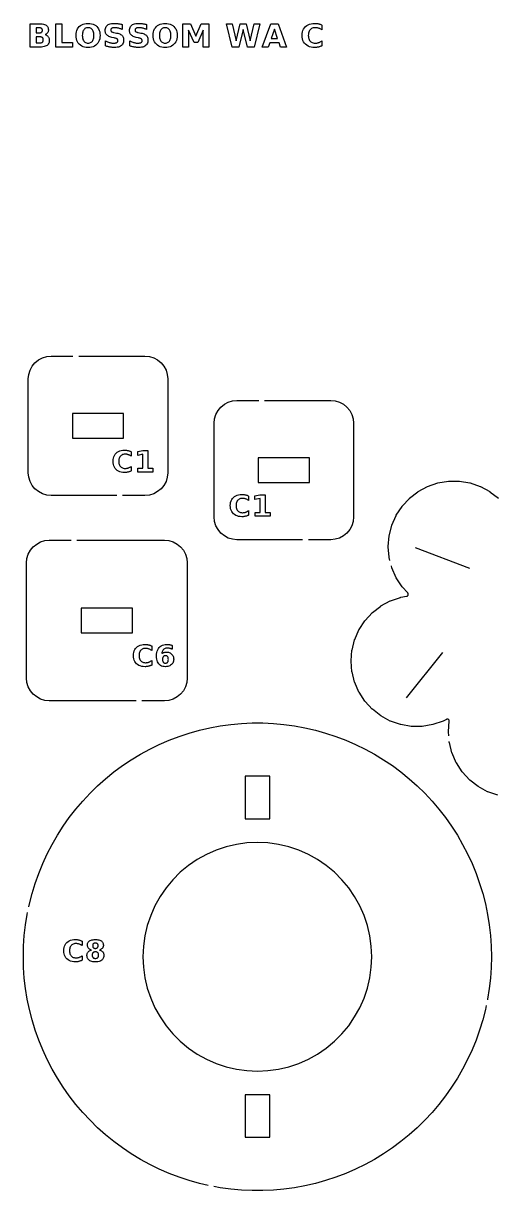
# Model space of a CAD drawing. Header units: millimetres. Extents: x 0 to 300, y 8 to 290.
# Drawn here: x 8.6 to 61.6, y 8.6 to 140.5 of the extents above; entities that cross this region are included whole.
import ezdxf

# ---------------------------------------------------------------- set-up
doc = ezdxf.new("R2010")
doc.units = ezdxf.units.MM
for name, color, linetype in [('CUT', 1, 'CONTINUOUS'), ('ENGRAVE', 5, 'CONTINUOUS'), ('SCORE', 7, 'CONTINUOUS')]:
    doc.layers.add(name, color=color, linetype=linetype)

msp = doc.modelspace()

# ---------------------------------------------------------------- linework, layer by layer
at = {"layer": 'CUT', "color": 1}
for points in [[(19.109, 87.125), (11.6963, 87.125), (11.1976, 87.1741), (10.7145, 87.3207), (10.2692, 87.5587), (9.8789, 87.8789), (9.5587, 88.2692), (9.3207, 88.7145), (9.1741, 89.1976), (9.125, 89.6963), (9.125, 100.3037), (9.1741, 100.8024), (9.3207, 101.2855), (9.5587, 101.7308), (9.8789, 102.1211), (10.2692, 102.4413), (10.7145, 102.6793), (11.1976, 102.8259), (11.6963, 102.875), (14.1633, 102.875)], [(14.8133, 102.875), (22.3037, 102.875), (22.8024, 102.8259), (23.2855, 102.6793), (23.7308, 102.4413), (24.1211, 102.1211), (24.4413, 101.7308), (24.6793, 101.2855), (24.8259, 100.8024), (24.875, 100.3037), (24.875, 89.6963), (24.8259, 89.1976), (24.6793, 88.7145), (24.4413, 88.2692), (24.1211, 87.8789), (23.7308, 87.5587), (23.2855, 87.3207), (22.8024, 87.1741), (22.3037, 87.125), (19.759, 87.125)], [(40.109, 82.125), (32.6963, 82.125), (32.1976, 82.1741), (31.7145, 82.3207), (31.2692, 82.5587), (30.8789, 82.8789), (30.5587, 83.2692), (30.3207, 83.7145), (30.1741, 84.1976), (30.125, 84.6963), (30.125, 95.3037), (30.1741, 95.8024), (30.3207, 96.2855), (30.5587, 96.7308), (30.8789, 97.1211), (31.2692, 97.4413), (31.7145, 97.6793), (32.1976, 97.8259), (32.6963, 97.875), (35.1633, 97.875)], [(35.8133, 97.875), (43.3037, 97.875), (43.8024, 97.8259), (44.2855, 97.6793), (44.7308, 97.4413), (45.1211, 97.1211), (45.4413, 96.7308), (45.6793, 96.2855), (45.8259, 95.8024), (45.875, 95.3037), (45.875, 84.6963), (45.8259, 84.1976), (45.6793, 83.7145), (45.4413, 83.2692), (45.1211, 82.8789), (44.7308, 82.5587), (44.2855, 82.3207), (43.8024, 82.1741), (43.3037, 82.125), (40.759, 82.125)], [(49.9727, 79.7932), (49.8898, 80.1205), (49.8876, 80.1311), (49.8862, 80.1419), (49.7868, 81.3414), (49.7864, 81.3522), (49.7868, 81.3631), (49.8862, 82.5626), (49.8876, 82.5733), (49.8898, 82.5839), (50.1853, 83.7507), (50.1884, 83.7611), (50.1923, 83.7712), (50.6758, 84.8735), (50.6806, 84.8832), (50.6861, 84.8925), (51.3444, 85.9001), (51.3507, 85.909), (51.3577, 85.9172), (52.1729, 86.8028), (52.1806, 86.8104), (52.1889, 86.8174), (53.1387, 87.5567), (53.1475, 87.563), (53.1568, 87.5686), (54.2154, 88.1414), (54.2251, 88.1462), (54.2352, 88.1501), (55.3736, 88.5409), (55.384, 88.544), (55.3946, 88.5463), (56.5818, 88.7444), (56.5926, 88.7457), (56.6034, 88.7462), (57.807, 88.7462), (57.8178, 88.7457), (57.8286, 88.7444), (59.0158, 88.5463), (59.0264, 88.544), (59.0368, 88.5409), (60.1752, 88.1501), (60.1853, 88.1462), (60.195, 88.1414), (61.2536, 87.5686), (61.2629, 87.563), (61.2717, 87.5567), (62.2216, 86.8174)], [(21.309, 63.925), (11.4963, 63.925), (10.9976, 63.9741), (10.5145, 64.1207), (10.0692, 64.3587), (9.6789, 64.6789), (9.3587, 65.0692), (9.1207, 65.5145), (8.9741, 65.9976), (8.925, 66.4963), (8.925, 79.5037), (8.9741, 80.0024), (9.1207, 80.4855), (9.3587, 80.9308), (9.6789, 81.3211), (10.0692, 81.6413), (10.5145, 81.8793), (10.9976, 82.0259), (11.4963, 82.075), (13.9633, 82.075)], [(14.6133, 82.075), (24.5037, 82.075), (25.0024, 82.0259), (25.4855, 81.8793), (25.9308, 81.6413), (26.3211, 81.3211), (26.6413, 80.9308), (26.8793, 80.4855), (27.0259, 80.0024), (27.075, 79.5037), (27.075, 66.4963), (27.0259, 65.9976), (26.8793, 65.5145), (26.6413, 65.0692), (26.3211, 64.6789), (25.9308, 64.3587), (25.4855, 64.1207), (25.0024, 63.9741), (24.5037, 63.925), (21.959, 63.925)], [(56.6202, 59.9634), (56.5816, 60.4292), (56.5812, 60.44), (56.5816, 60.4508), (56.6777, 61.6102), (56.6785, 61.634), (56.6771, 61.6559), (56.6736, 61.6776), (56.6679, 61.6988), (56.6603, 61.7194), (56.6506, 61.7391), (56.6391, 61.7578), (56.6258, 61.7753), (56.6109, 61.7914), (56.5944, 61.806), (56.5766, 61.8189), (56.5577, 61.83), (56.5377, 61.8392), (56.517, 61.8464), (56.4956, 61.8516), (56.4739, 61.8546), (56.4519, 61.8555), (56.43, 61.8543), (56.4083, 61.8509), (56.387, 61.8454), (56.3664, 61.8379), (56.3449, 61.8276), (55.9956, 61.6386), (55.9859, 61.6338), (55.9758, 61.6299), (54.8374, 61.2391), (54.827, 61.236), (54.8164, 61.2337), (53.6292, 61.0356), (53.6184, 61.0343), (53.6076, 61.0338), (52.404, 61.0338), (52.3931, 61.0343), (52.3824, 61.0356), (51.1952, 61.2337), (51.1846, 61.236), (51.1742, 61.2391), (50.0358, 61.6299), (50.0257, 61.6338), (50.0159, 61.6386), (48.9574, 62.2114), (48.9481, 62.217), (48.9393, 62.2233), (47.9894, 62.9626), (47.9812, 62.9696), (47.9735, 62.9772), (47.1583, 63.8628), (47.1513, 63.871), (47.145, 63.8799), (46.4867, 64.8875), (46.4811, 64.8968), (46.4764, 64.9065), (45.9929, 66.0088), (45.989, 66.0189), (45.9859, 66.0293), (45.6904, 67.1961), (45.6882, 67.2067), (45.6868, 67.2174), (45.5874, 68.4169), (45.587, 68.4278), (45.5874, 68.4386), (45.6868, 69.6381), (45.6882, 69.6489), (45.6904, 69.6595), (45.9859, 70.8263), (45.989, 70.8366), (45.9929, 70.8467), (46.4764, 71.949), (46.4811, 71.9587), (46.4867, 71.968), (47.145, 72.9757), (47.1513, 72.9845), (47.1583, 72.9928), (47.9735, 73.8783), (47.9812, 73.886), (47.9894, 73.893), (48.9393, 74.6322), (48.9481, 74.6385), (48.9574, 74.6441), (50.0159, 75.2169), (50.0257, 75.2217), (50.0358, 75.2256), (51.1742, 75.6165), (51.1846, 75.6196), (51.1952, 75.6218), (51.8542, 75.7318), (51.8775, 75.7368), (51.8984, 75.7436), (51.9185, 75.7523), (51.9377, 75.763), (51.9558, 75.7755), (51.9725, 75.7897), (51.9878, 75.8054), (52.0015, 75.8226), (52.0135, 75.841), (52.0236, 75.8606), (52.0317, 75.881), (52.0378, 75.9021), (52.0418, 75.9237), (52.0437, 75.9455), (52.0435, 75.9675), (52.0411, 75.9893), (52.0366, 76.0108), (52.03, 76.0318), (52.0214, 76.052), (52.0109, 76.0713), (51.9985, 76.0894), (51.9833, 76.1077), (51.3577, 76.7872), (51.3507, 76.7955), (51.3444, 76.8043), (50.6861, 77.812), (50.6806, 77.8213), (50.6758, 77.831), (50.1923, 78.9333), (50.1884, 78.9434), (50.1853, 78.9537), (50.1322, 79.1631)], [(9.1788, 40.6433), (9.2459, 40.9664), (9.5442, 42.1324), (9.8952, 43.2836), (10.2982, 44.4177), (10.7525, 45.5322), (11.257, 46.6249), (11.8107, 47.6935), (12.4125, 48.7358), (13.061, 49.7496), (13.7551, 50.7329), (14.4932, 51.6835), (15.2738, 52.5996), (16.0953, 53.4792), (16.9559, 54.3205), (17.854, 55.1217), (18.7876, 55.8813), (19.7548, 56.5975), (20.7536, 57.269), (21.7819, 57.8944), (22.8377, 58.4722), (23.9186, 59.0015), (25.0225, 59.481), (26.1471, 59.9097), (27.29, 60.2869), (28.4489, 60.6116), (29.6214, 60.8832), (30.805, 61.1012), (31.9974, 61.2651), (33.1959, 61.3745), (34.3982, 61.4293), (35.6018, 61.4293), (36.8041, 61.3745), (38.0026, 61.2651), (39.195, 61.1012), (40.3786, 60.8832), (41.5511, 60.6116), (42.71, 60.2869), (43.8529, 59.9097), (44.9775, 59.481), (46.0814, 59.0015), (47.1623, 58.4722), (48.2181, 57.8944), (49.2464, 57.269), (50.2452, 56.5975), (51.2124, 55.8813), (52.146, 55.1217), (53.0441, 54.3205), (53.9047, 53.4792), (54.7262, 52.5996), (55.5068, 51.6835), (56.2449, 50.7329), (56.939, 49.7496), (57.5875, 48.7358), (58.1893, 47.6935), (58.743, 46.6249), (59.2475, 45.5322), (59.7018, 44.4177), (60.1048, 43.2836), (60.4558, 42.1324), (60.7541, 40.9664), (60.9989, 39.788), (61.1899, 38.5997), (61.3266, 37.404), (61.4087, 36.2032), (61.4361, 35), (61.4087, 33.7968), (61.3266, 32.596), (61.1899, 31.4003), (60.9989, 30.212), (60.9851, 30.1455)], [(62.1684, 53.2513), (61.03, 53.6421), (61.0199, 53.6461), (61.0102, 53.6508), (59.9516, 54.2237), (59.9423, 54.2292), (59.9335, 54.2355), (58.9836, 54.9748), (58.9754, 54.9818), (58.9677, 54.9895), (58.1525, 55.875), (58.1455, 55.8833), (58.1392, 55.8921), (57.4809, 56.8997), (57.4754, 56.909), (57.4706, 56.9188), (56.9871, 58.021), (56.9832, 58.0311), (56.9801, 58.0415), (56.6846, 59.2083), (56.6824, 59.2189), (56.681, 59.2297), (56.6739, 59.3156)], [(29.4325, 9.1606), (28.4489, 9.3884), (27.29, 9.7131), (26.1471, 10.0903), (25.0225, 10.519), (23.9186, 10.9985), (22.8377, 11.5278), (21.7819, 12.1056), (20.7536, 12.731), (19.7548, 13.4025), (18.7876, 14.1187), (17.854, 14.8783), (16.9559, 15.6795), (16.0953, 16.5208), (15.2738, 17.4004), (14.4932, 18.3165), (13.7551, 19.2671), (13.061, 20.2504), (12.4125, 21.2642), (11.8107, 22.3065), (11.257, 23.3751), (10.7525, 24.4678), (10.2982, 25.5823), (9.8952, 26.7164), (9.5442, 27.8676), (9.2459, 29.0336), (9.0011, 30.212), (8.8101, 31.4003), (8.6734, 32.596), (8.5913, 33.7968), (8.5639, 35), (8.5913, 36.2032), (8.6734, 37.404), (8.8101, 38.5997), (9.0011, 39.788), (9.0466, 40.0069)], [(60.8529, 29.5091), (60.7541, 29.0336), (60.4558, 27.8676), (60.1048, 26.7164), (59.7018, 25.5823), (59.2475, 24.4678), (58.743, 23.3751), (58.1893, 22.3065), (57.5875, 21.2642), (56.939, 20.2504), (56.2449, 19.2671), (55.5068, 18.3165), (54.7262, 17.4004), (53.9047, 16.5208), (53.0441, 15.6795), (52.146, 14.8783), (51.2124, 14.1187), (50.2452, 13.4025), (49.2464, 12.731), (48.2181, 12.1056), (47.1623, 11.5278), (46.0814, 10.9985), (44.9775, 10.519), (43.8529, 10.0903), (42.71, 9.7131), (41.5511, 9.3884), (40.3786, 9.1168), (39.195, 8.8988), (38.0026, 8.7349), (36.8041, 8.6255), (35.6018, 8.5707), (34.3982, 8.5707), (33.1959, 8.6255), (31.9974, 8.7349), (30.805, 8.8988), (30.0699, 9.0342)]]:
    msp.add_lwpolyline(points, dxfattribs=at)
for points in [[(19.895, 93.605), (19.895, 96.395), (14.105, 96.395), (14.105, 93.605), (19.895, 93.605)], [(40.895, 88.605), (40.895, 91.395), (35.105, 91.395), (35.105, 88.605), (40.895, 88.605)], [(20.895, 71.605), (20.895, 74.395), (15.105, 74.395), (15.105, 71.605), (20.895, 71.605)], [(33.605, 52.0714), (33.605, 50.8929), (33.605, 50.605), (36.395, 50.605), (36.395, 50.9286), (36.395, 52.2143), (36.395, 55.1071), (36.395, 55.395), (33.605, 55.395), (33.605, 55.0714), (33.605, 52.0714)], [(47.7048, 37.3749), (47.4315, 38.5371), (47.0521, 39.669), (46.5699, 40.7611), (45.989, 41.8041), (45.3143, 42.789), (44.5516, 43.7075), (43.7075, 44.5516), (42.789, 45.3143), (41.8041, 45.989), (40.7611, 46.5699), (39.669, 47.0521), (38.5371, 47.4315), (37.3749, 47.7048), (36.1926, 47.8698), (35, 47.9249), (33.8074, 47.8698), (32.6251, 47.7048), (31.4629, 47.4315), (30.331, 47.0521), (29.2389, 46.5699), (28.1959, 45.989), (27.211, 45.3143), (26.2925, 44.5516), (25.4484, 43.7075), (24.6857, 42.789), (24.011, 41.8041), (23.4301, 40.7611), (22.9479, 39.669), (22.5685, 38.5371), (22.2952, 37.3749), (22.1302, 36.1926), (22.0751, 35), (22.1302, 33.8074), (22.2952, 32.6251), (22.5685, 31.4629), (22.9479, 30.331), (23.4301, 29.2389), (24.011, 28.1959), (24.6857, 27.211), (25.4484, 26.2925), (26.2925, 25.4484), (27.211, 24.6857), (28.1959, 24.011), (29.2389, 23.4301), (30.331, 22.9479), (31.4629, 22.5685), (32.6251, 22.2952), (33.8074, 22.1302), (35, 22.0751), (36.1926, 22.1302), (37.3749, 22.2952), (38.5371, 22.5685), (39.669, 22.9479), (40.7611, 23.4301), (41.8041, 24.011), (42.789, 24.6857), (43.7075, 25.4484), (44.5516, 26.2925), (45.3143, 27.211), (45.989, 28.1959), (46.5699, 29.2389), (47.0521, 30.331), (47.4315, 31.4629), (47.7048, 32.6251), (47.8698, 33.8074), (47.9249, 35), (47.8698, 36.1926), (47.7048, 37.3749)], [(33.605, 17.7857), (33.605, 14.8929), (33.605, 14.605), (36.395, 14.605), (36.395, 14.9286), (36.395, 17.9286), (36.395, 19.395), (33.605, 19.395), (33.605, 17.7857)]]:
    msp.add_lwpolyline(points, close=True, dxfattribs=at)
at = {"layer": 'ENGRAVE', "color": 5}
for points in [[(11.3359, 139.0283), (11.3786, 138.9743), (11.4152, 138.9151), (11.4452, 138.8517), (11.4685, 138.7839), (11.4852, 138.7118), (11.4952, 138.6354), (11.4985, 138.5547), (11.4914, 138.4331), (11.4699, 138.3223), (11.4341, 138.2223), (11.3841, 138.1331), (11.3197, 138.0546), (11.2411, 137.9869), (11.1478, 137.9298), (11.0397, 137.8831), (10.9166, 137.8467), (10.7787, 137.8208), (10.6259, 137.8052), (10.4582, 137.8), (9.3315, 137.8), (9.3315, 140.4325), (10.3506, 140.4325), (10.525, 140.4279), (10.6826, 140.4141), (10.8234, 140.3911), (10.9474, 140.3588), (11.0546, 140.3174), (11.145, 140.2668), (11.2201, 140.206), (11.2816, 140.1341), (11.3295, 140.0512), (11.3636, 139.9572), (11.3841, 139.8522), (11.391, 139.736), (11.3885, 139.6736), (11.381, 139.6143), (11.3685, 139.5582), (11.351, 139.5052), (11.3285, 139.4555), (11.301, 139.409), (11.2688, 139.3659), (11.2321, 139.3268), (11.1908, 139.2915), (11.1451, 139.2601), (11.0948, 139.2325), (11.0401, 139.2088), (11.1102, 139.1847), (11.1749, 139.1546), (11.234, 139.1185), (11.2877, 139.0764), (11.3359, 139.0283)], [(10.5654, 139.4447), (10.5995, 139.4623), (10.6292, 139.4839), (10.6546, 139.5093), (10.6753, 139.5384), (10.6914, 139.5712), (10.7029, 139.6077), (10.7098, 139.648), (10.7121, 139.692), (10.7098, 139.7354), (10.7029, 139.7753), (10.6914, 139.8116), (10.6753, 139.8444), (10.6546, 139.8735), (10.6292, 139.8991), (10.5995, 139.921), (10.5654, 139.9388), (10.527, 139.9527), (10.4843, 139.9626), (10.4372, 139.9686), (10.3859, 139.9705), (10.0103, 139.9705), (10.0103, 139.4134), (10.3859, 139.4134), (10.4372, 139.4153), (10.4843, 139.4212), (10.527, 139.431), (10.5654, 139.4447)], [(14.0991, 138.3131), (14.0991, 137.8), (12.2283, 137.8), (12.2283, 140.4325), (12.9072, 140.4325), (12.9072, 138.3131), (14.0991, 138.3131)], [(16.6004, 140.3187), (16.7433, 140.2279), (16.8708, 140.1169), (16.9807, 139.9881), (17.0706, 139.844), (17.1406, 139.6845), (17.1905, 139.5096), (17.2205, 139.3193), (17.2305, 139.1136), (17.2205, 138.9085), (17.1905, 138.7186), (17.1406, 138.5441), (17.0706, 138.3848), (16.9807, 138.2408), (16.8708, 138.1121), (16.7433, 138.0011), (16.6004, 137.9103), (16.4423, 137.8397), (16.269, 137.7892), (16.0803, 137.759), (15.8763, 137.7489), (15.6729, 137.759), (15.4846, 137.7892), (15.3114, 137.8397), (15.1534, 137.9103), (15.0105, 138.0011), (14.8828, 138.1121), (14.7726, 138.2408), (14.6824, 138.3848), (14.6123, 138.5441), (14.5622, 138.7186), (14.5322, 138.9085), (14.5222, 139.1136), (14.5322, 139.3193), (14.5622, 139.5096), (14.6123, 139.6845), (14.6824, 139.844), (14.7726, 139.9881), (14.8828, 140.1169), (15.0105, 140.2279), (15.1534, 140.3187), (15.3114, 140.3893), (15.4846, 140.4398), (15.6729, 140.47), (15.8763, 140.4801), (16.0803, 140.47), (16.269, 140.4398), (16.4423, 140.3893), (16.6004, 140.3187)], [(15.5245, 139.8863), (15.4559, 139.829), (15.395, 139.759), (15.3427, 139.6774), (15.3, 139.5854), (15.2667, 139.483), (15.243, 139.3703), (15.2287, 139.2471), (15.2239, 139.1136), (15.2287, 138.9806), (15.243, 138.8579), (15.2667, 138.7455), (15.3, 138.6434), (15.3427, 138.5516), (15.395, 138.47), (15.4559, 138.4), (15.5245, 138.3427), (15.6008, 138.2981), (15.6849, 138.2663), (15.7768, 138.2472), (15.8763, 138.2408), (15.9765, 138.2472), (16.0687, 138.2663), (16.1532, 138.2981), (16.2298, 138.3427), (16.2985, 138.4), (16.3595, 138.47), (16.4117, 138.5516), (16.4545, 138.6434), (16.4877, 138.7455), (16.5115, 138.8579), (16.5258, 138.9806), (16.5305, 139.1136), (16.5258, 139.2471), (16.5115, 139.3703), (16.4877, 139.483), (16.4545, 139.5854), (16.4117, 139.6774), (16.3595, 139.759), (16.2985, 139.829), (16.2298, 139.8863), (16.1532, 139.9309), (16.0687, 139.9627), (15.9765, 139.9818), (15.8763, 139.9882), (15.7768, 139.9818), (15.6849, 139.9627), (15.6008, 139.9309), (15.5245, 139.8863)], [(19.5767, 139.8518), (19.5058, 139.8775), (19.4356, 139.9006), (19.3659, 139.921), (19.2969, 139.9388), (19.2288, 139.9539), (19.1619, 139.9662), (19.0963, 139.9758), (19.032, 139.9827), (18.969, 139.9868), (18.9072, 139.9882), (18.8296, 139.9863), (18.7591, 139.9807), (18.6956, 139.9714), (18.6392, 139.9584), (18.5898, 139.9416), (18.5475, 139.9212), (18.512, 139.8968), (18.4829, 139.8683), (18.4602, 139.8357), (18.4441, 139.7989), (18.4344, 139.7581), (18.4311, 139.7131), (18.4333, 139.6791), (18.4399, 139.6478), (18.4508, 139.619), (18.466, 139.5928), (18.4856, 139.5692), (18.5096, 139.5483), (18.5393, 139.529), (18.5761, 139.5107), (18.62, 139.4934), (18.671, 139.4769), (18.7291, 139.4614), (18.7944, 139.4469), (19.0835, 139.3887), (19.2228, 139.3567), (19.348, 139.3197), (19.4591, 139.2776), (19.5561, 139.2304), (19.639, 139.1781), (19.7077, 139.1207), (19.7643, 139.0565), (19.8106, 138.9839), (19.8466, 138.9029), (19.8723, 138.8135), (19.8877, 138.7156), (19.8929, 138.6093), (19.8857, 138.4703), (19.8642, 138.3438), (19.8283, 138.2296), (19.7781, 138.1278), (19.7135, 138.0384), (19.6345, 137.9613), (19.5409, 137.8964), (19.4321, 137.8433), (19.3081, 137.802), (19.1691, 137.7725), (19.0148, 137.7548), (18.8455, 137.7489), (18.762, 137.7502), (18.6784, 137.7542), (18.5947, 137.7608), (18.5109, 137.77), (18.427, 137.7819), (18.343, 137.7965), (18.2589, 137.8136), (18.1749, 137.8333), (18.0908, 137.8555), (18.0068, 137.8803), (17.9227, 137.9077), (17.8387, 137.9375), (17.8387, 138.5106), (17.9223, 138.4678), (18.0049, 138.4286), (18.0866, 138.3931), (18.1674, 138.3613), (18.2473, 138.3332), (18.3262, 138.3087), (18.4042, 138.288), (18.4813, 138.271), (18.5574, 138.2578), (18.6326, 138.2484), (18.7069, 138.2427), (18.7803, 138.2408), (18.8514, 138.2429), (18.9168, 138.249), (18.9764, 138.2593), (19.0302, 138.2737), (19.0783, 138.2922), (19.1206, 138.3149), (19.1567, 138.3413), (19.1862, 138.3713), (19.2092, 138.4048), (19.2256, 138.4418), (19.2354, 138.4824), (19.2387, 138.5265), (19.2365, 138.566), (19.2298, 138.6025), (19.2186, 138.6358), (19.203, 138.6659), (19.183, 138.693), (19.1585, 138.7169), (19.1273, 138.7388), (19.0873, 138.76), (19.0384, 138.7804), (18.9806, 138.8), (18.9139, 138.8188), (18.8384, 138.8368), (18.5757, 138.895), (18.45, 138.926), (18.336, 138.9626), (18.2339, 139.0047), (18.1435, 139.0525), (18.065, 139.1058), (17.9983, 139.1647), (17.9425, 139.23), (17.8969, 139.3025), (17.8614, 139.3821), (17.836, 139.4688), (17.8208, 139.5627), (17.8158, 139.6637), (17.8228, 139.7898), (17.844, 139.9057), (17.8792, 140.0115), (17.9286, 140.1073), (17.9921, 140.193), (18.0697, 140.2685), (18.1605, 140.3332), (18.2636, 140.3861), (18.3791, 140.4272), (18.507, 140.4566), (18.6471, 140.4742), (18.7997, 140.4801), (18.8723, 140.4792), (18.9456, 140.4765), (19.0196, 140.472), (19.0943, 140.4656), (19.1697, 140.4575), (19.2458, 140.4475), (19.3226, 140.4357), (19.4003, 140.4221), (19.4789, 140.4067), (19.5584, 140.3895), (19.6388, 140.3705), (19.7201, 140.3496), (19.7201, 139.7925), (19.6481, 139.8235), (19.5767, 139.8518)], [(22.3219, 139.8518), (22.251, 139.8775), (22.1808, 139.9006), (22.1112, 139.921), (22.0421, 139.9388), (21.974, 139.9539), (21.9071, 139.9662), (21.8415, 139.9758), (21.7772, 139.9827), (21.7142, 139.9868), (21.6524, 139.9882), (21.5748, 139.9863), (21.5043, 139.9807), (21.4408, 139.9714), (21.3844, 139.9584), (21.335, 139.9416), (21.2927, 139.9212), (21.2572, 139.8968), (21.2281, 139.8683), (21.2054, 139.8357), (21.1893, 139.7989), (21.1796, 139.7581), (21.1764, 139.7131), (21.1785, 139.6791), (21.1851, 139.6478), (21.196, 139.619), (21.2112, 139.5928), (21.2308, 139.5692), (21.2548, 139.5483), (21.2845, 139.529), (21.3213, 139.5107), (21.3652, 139.4934), (21.4163, 139.4769), (21.4744, 139.4614), (21.5396, 139.4469), (21.8288, 139.3887), (21.9681, 139.3567), (22.0932, 139.3197), (22.2043, 139.2776), (22.3013, 139.2304), (22.3842, 139.1781), (22.4529, 139.1207), (22.5095, 139.0565), (22.5558, 138.9839), (22.5918, 138.9029), (22.6175, 138.8135), (22.6329, 138.7156), (22.6381, 138.6093), (22.6309, 138.4703), (22.6094, 138.3438), (22.5735, 138.2296), (22.5233, 138.1278), (22.4587, 138.0384), (22.3798, 137.9613), (22.2861, 137.8964), (22.1773, 137.8433), (22.0533, 137.802), (21.9143, 137.7725), (21.7601, 137.7548), (21.5907, 137.7489), (21.5072, 137.7502), (21.4236, 137.7542), (21.3399, 137.7608), (21.2561, 137.77), (21.1722, 137.7819), (21.0882, 137.7965), (21.0041, 137.8136), (20.9201, 137.8333), (20.8361, 137.8555), (20.752, 137.8803), (20.668, 137.9077), (20.5839, 137.9375), (20.5839, 138.5106), (20.6675, 138.4678), (20.7501, 138.4286), (20.8319, 138.3931), (20.9127, 138.3613), (20.9925, 138.3332), (21.0714, 138.3087), (21.1494, 138.288), (21.2265, 138.271), (21.3026, 138.2578), (21.3779, 138.2484), (21.4521, 138.2427), (21.5255, 138.2408), (21.5966, 138.2429), (21.662, 138.249), (21.7216, 138.2593), (21.7755, 138.2737), (21.8235, 138.2922), (21.8658, 138.3149), (21.9019, 138.3413), (21.9314, 138.3713), (21.9544, 138.4048), (21.9708, 138.4418), (21.9806, 138.4824), (21.9839, 138.5265), (21.9817, 138.566), (21.975, 138.6025), (21.9639, 138.6358), (21.9483, 138.6659), (21.9282, 138.693), (21.9037, 138.7169), (21.8725, 138.7388), (21.8325, 138.76), (21.7836, 138.7804), (21.7258, 138.8), (21.6592, 138.8188), (21.5837, 138.8368), (21.3209, 138.895), (21.1952, 138.926), (21.0812, 138.9626), (20.9791, 139.0047), (20.8888, 139.0525), (20.8102, 139.1058), (20.7435, 139.1647), (20.6877, 139.23), (20.6421, 139.3025), (20.6066, 139.3821), (20.5813, 139.4688), (20.5661, 139.5627), (20.561, 139.6637), (20.568, 139.7898), (20.5892, 139.9057), (20.6245, 140.0115), (20.6738, 140.1073), (20.7373, 140.193), (20.8149, 140.2685), (20.9057, 140.3332), (21.0088, 140.3861), (21.1243, 140.4272), (21.2522, 140.4566), (21.3924, 140.4742), (21.5449, 140.4801), (21.6175, 140.4792), (21.6908, 140.4765), (21.7648, 140.472), (21.8395, 140.4656), (21.9149, 140.4575), (21.991, 140.4475), (22.0678, 140.4357), (22.1455, 140.4221), (22.2242, 140.4067), (22.3037, 140.3895), (22.384, 140.3705), (22.4653, 140.3496), (22.4653, 139.7925), (22.3933, 139.8235), (22.3219, 139.8518)], [(25.448, 140.2279), (25.5755, 140.1169), (25.6854, 139.9881), (25.7753, 139.844), (25.8453, 139.6845), (25.8952, 139.5096), (25.9252, 139.3193), (25.9352, 139.1136), (25.9252, 138.9085), (25.8952, 138.7186), (25.8453, 138.5441), (25.7753, 138.3848), (25.6854, 138.2408), (25.5755, 138.1121), (25.448, 138.0011), (25.3051, 137.9103), (25.147, 137.8397), (24.9736, 137.7892), (24.785, 137.759), (24.581, 137.7489), (24.3776, 137.759), (24.1893, 137.7892), (24.0161, 137.8397), (23.8581, 137.9103), (23.7152, 138.0011), (23.5874, 138.1121), (23.4773, 138.2408), (23.3871, 138.3848), (23.317, 138.5441), (23.2669, 138.7186), (23.2369, 138.9085), (23.2269, 139.1136), (23.2369, 139.3193), (23.2669, 139.5096), (23.317, 139.6845), (23.3871, 139.844), (23.4773, 139.9881), (23.5874, 140.1169), (23.7152, 140.2279), (23.8581, 140.3187), (24.0161, 140.3893), (24.1893, 140.4398), (24.3776, 140.47), (24.581, 140.4801), (24.785, 140.47), (24.9736, 140.4398), (25.147, 140.3893), (25.3051, 140.3187), (25.448, 140.2279)], [(24.1605, 139.829), (24.0997, 139.759), (24.0474, 139.6774), (24.0046, 139.5854), (23.9714, 139.483), (23.9476, 139.3703), (23.9334, 139.2471), (23.9286, 139.1136), (23.9334, 138.9806), (23.9476, 138.8579), (23.9714, 138.7455), (24.0046, 138.6434), (24.0474, 138.5516), (24.0997, 138.47), (24.1605, 138.4), (24.2292, 138.3427), (24.3055, 138.2981), (24.3896, 138.2663), (24.4815, 138.2472), (24.581, 138.2408), (24.6811, 138.2472), (24.7734, 138.2663), (24.8579, 138.2981), (24.9345, 138.3427), (25.0032, 138.4), (25.0642, 138.47), (25.1164, 138.5516), (25.1592, 138.6434), (25.1924, 138.7455), (25.2162, 138.8579), (25.2304, 138.9806), (25.2352, 139.1136), (25.2304, 139.2471), (25.2162, 139.3703), (25.1924, 139.483), (25.1592, 139.5854), (25.1164, 139.6774), (25.0642, 139.759), (25.0032, 139.829), (24.9345, 139.8863), (24.8579, 139.9309), (24.7734, 139.9627), (24.6811, 139.9818), (24.581, 139.9882), (24.4815, 139.9818), (24.3896, 139.9627), (24.3055, 139.9309), (24.2292, 139.8863), (24.1605, 139.829)], [(28.6593, 140.4325), (29.5215, 140.4325), (29.5215, 137.8), (28.8797, 137.8), (28.8797, 139.7255), (28.2731, 138.306), (27.8429, 138.306), (27.2363, 139.7255), (27.2363, 137.8), (26.5927, 137.8), (26.5927, 140.4325), (27.4567, 140.4325), (28.0562, 139.0237), (28.6593, 140.4325)], [(33.7195, 140.4325), (34.1709, 138.5194), (34.6258, 140.4325), (35.2711, 140.4325), (34.6505, 137.8), (33.8676, 137.8), (33.3897, 139.8013), (32.9172, 137.8), (32.1343, 137.8), (31.5084, 140.4325), (32.159, 140.4325), (32.6139, 138.5194), (33.0653, 140.4325), (33.7195, 140.4325)], [(37.3304, 140.4325), (38.3055, 137.8), (37.6231, 137.8), (37.4574, 138.2796), (36.3959, 138.2796), (36.2284, 137.8), (35.546, 137.8), (36.5211, 140.4325), (37.3304, 140.4325)], [(42.0321, 137.8364), (41.9659, 137.816), (41.8987, 137.7982), (41.8306, 137.7832), (41.7616, 137.7708), (41.6915, 137.7612), (41.6205, 137.7544), (41.5485, 137.7502), (41.4755, 137.7489), (41.2639, 137.7591), (41.0674, 137.7897), (40.8862, 137.8408), (40.7201, 137.9123), (40.5692, 138.0042), (40.4335, 138.1165), (40.316, 138.2463), (40.2199, 138.3907), (40.1452, 138.5496), (40.0918, 138.7231), (40.0597, 138.9111), (40.0491, 139.1136), (40.0597, 139.3167), (40.0918, 139.5051), (40.1452, 139.679), (40.2199, 139.8381), (40.316, 139.9826), (40.4335, 140.1125), (40.5692, 140.2248), (40.7201, 140.3167), (40.8862, 140.3882), (41.0674, 140.4393), (41.2639, 140.4699), (41.4755, 140.4801), (41.5485, 140.4788), (41.6205, 140.4746), (41.6915, 140.4678), (41.7616, 140.4582), (41.8306, 140.4458), (41.8987, 140.4308), (41.9659, 140.413), (42.0321, 140.3925), (42.0975, 140.3695), (42.162, 140.3438), (42.2256, 140.3154), (42.2884, 140.2844), (42.2884, 139.7396), (42.2256, 139.7806), (42.1632, 139.8177), (42.101, 139.8511), (42.0392, 139.8806), (41.9776, 139.9063), (41.9163, 139.9282), (41.8547, 139.9465), (41.7919, 139.9615), (41.7281, 139.9732), (41.6632, 139.9815), (41.5972, 139.9865), (41.5302, 139.9882), (41.4134, 139.9817), (41.3053, 139.9623), (41.2058, 139.93), (41.1148, 139.8847), (41.0326, 139.8265), (40.9589, 139.7554), (40.8953, 139.673), (40.8433, 139.5807), (40.8029, 139.4786), (40.774, 139.3667), (40.7566, 139.2451), (40.7508, 139.1136), (40.7566, 138.9827), (40.774, 138.8615), (40.8029, 138.7499), (40.8433, 138.6481), (40.8953, 138.556), (40.9589, 138.4736), (41.0326, 138.4024), (41.1148, 138.3443), (41.2058, 138.299), (41.3053, 138.2667), (41.4134, 138.2473), (41.5302, 138.2408), (41.5972, 138.2425), (41.6632, 138.2475), (41.7281, 138.2558), (41.7919, 138.2675), (41.8547, 138.2824), (41.9163, 138.3008), (41.9776, 138.3227), (42.0392, 138.3484), (42.101, 138.3779), (42.1632, 138.4113), (42.2256, 138.4484), (42.2884, 138.4894), (42.2884, 137.9446), (42.2256, 137.9136), (42.162, 137.8852), (42.0975, 137.8595), (42.0321, 137.8364)], [(10.6793, 138.322), (10.7165, 138.3484), (10.748, 138.3796), (10.7738, 138.4158), (10.7939, 138.4568), (10.8082, 138.5027), (10.8168, 138.5536), (10.8197, 138.6093), (10.8168, 138.664), (10.8083, 138.7138), (10.7941, 138.759), (10.7742, 138.7994), (10.7486, 138.835), (10.7174, 138.8659), (10.6804, 138.892), (10.6377, 138.9134), (10.5891, 138.93), (10.5348, 138.9419), (10.4747, 138.949), (10.4088, 138.9514), (10.0103, 138.9514), (10.0103, 138.262), (10.4088, 138.262), (10.4742, 138.2644), (10.5339, 138.2716), (10.588, 138.2836), (10.6365, 138.3004), (10.6793, 138.322)], [(36.9267, 139.8154), (36.5652, 138.768), (37.2864, 138.768), (36.9267, 139.8154)], [(20.7007, 89.8798), (20.6419, 89.8537), (20.5824, 89.8299), (20.522, 89.8086), (20.4609, 89.7898), (20.3989, 89.7734), (20.336, 89.7594), (20.2723, 89.7481), (20.2076, 89.7392), (20.1421, 89.7329), (20.0756, 89.7291), (20.0083, 89.7278), (19.8129, 89.7372), (19.6316, 89.7655), (19.4642, 89.8126), (19.3109, 89.8786), (19.1716, 89.9635), (19.0464, 90.0672), (18.9379, 90.187), (18.8492, 90.3202), (18.7802, 90.4669), (18.731, 90.6271), (18.7014, 90.8006), (18.6915, 90.9876), (18.7014, 91.175), (18.731, 91.349), (18.7802, 91.5094), (18.8492, 91.6563), (18.9379, 91.7897), (19.0464, 91.9096), (19.1716, 92.0133), (19.3109, 92.0981), (19.4642, 92.1641), (19.6316, 92.2113), (19.8129, 92.2395), (20.0083, 92.249), (20.0756, 92.2477), (20.1421, 92.2439), (20.2076, 92.2376), (20.2723, 92.2287), (20.336, 92.2173), (20.3989, 92.2034), (20.4609, 92.187), (20.522, 92.1681), (20.5824, 92.1468), (20.6419, 92.1231), (20.7007, 92.0969), (20.7586, 92.0683), (20.7586, 91.5654), (20.7007, 91.6032), (20.643, 91.6375), (20.5857, 91.6683), (20.5286, 91.6956), (20.4717, 91.7193), (20.4152, 91.7395), (20.3582, 91.7564), (20.3003, 91.7703), (20.2414, 91.781), (20.1815, 91.7887), (20.1206, 91.7933), (20.0587, 91.7949), (19.9509, 91.7889), (19.8511, 91.771), (19.7592, 91.7411), (19.6753, 91.6994), (19.5994, 91.6457), (19.5314, 91.58), (19.4727, 91.5039), (19.4247, 91.4187), (19.3873, 91.3245), (19.3607, 91.2212), (19.3447, 91.1089), (19.3393, 90.9876), (19.3447, 90.8667), (19.3607, 90.7548), (19.3873, 90.6519), (19.4247, 90.5579), (19.4727, 90.4728), (19.5314, 90.3967), (19.5994, 90.3311), (19.6753, 90.2774), (19.7592, 90.2356), (19.8511, 90.2058), (19.9509, 90.1879), (20.0587, 90.1819), (20.1206, 90.1834), (20.1815, 90.188), (20.2414, 90.1957), (20.3003, 90.2065), (20.3582, 90.2203), (20.4152, 90.2372), (20.4717, 90.2574), (20.5286, 90.2812), (20.5857, 90.3084), (20.643, 90.3392), (20.7007, 90.3736), (20.7586, 90.4114), (20.7586, 89.9085), (20.7007, 89.8798)], [(22.0492, 90.2079), (22.0492, 91.7786), (21.4811, 91.6614), (21.4811, 92.0878), (22.0459, 92.205), (22.6416, 92.205), (22.6416, 90.2079), (23.195, 90.2079), (23.195, 89.775), (21.4958, 89.775), (21.4958, 90.2079), (22.0492, 90.2079)], [(33.9507, 84.8798), (33.8919, 84.8537), (33.8324, 84.8299), (33.772, 84.8086), (33.7109, 84.7898), (33.6489, 84.7734), (33.586, 84.7594), (33.5223, 84.7481), (33.4576, 84.7392), (33.3921, 84.7329), (33.3256, 84.7291), (33.2583, 84.7278), (33.0629, 84.7372), (32.8816, 84.7655), (32.7142, 84.8126), (32.5609, 84.8786), (32.4216, 84.9635), (32.2964, 85.0672), (32.1879, 85.187), (32.0992, 85.3202), (32.0302, 85.4669), (31.981, 85.6271), (31.9514, 85.8006), (31.9415, 85.9876), (31.9514, 86.175), (31.981, 86.349), (32.0302, 86.5094), (32.0992, 86.6563), (32.1879, 86.7897), (32.2964, 86.9096), (32.4216, 87.0133), (32.5609, 87.0981), (32.7142, 87.1641), (32.8816, 87.2113), (33.0629, 87.2395), (33.2583, 87.249), (33.3256, 87.2477), (33.3921, 87.2439), (33.4576, 87.2376), (33.5223, 87.2287), (33.586, 87.2173), (33.6489, 87.2034), (33.7109, 87.187), (33.772, 87.1681), (33.8324, 87.1468), (33.8919, 87.1231), (33.9507, 87.0969), (34.0086, 87.0683), (34.0086, 86.5654), (33.9507, 86.6032), (33.893, 86.6375), (33.8357, 86.6683), (33.7786, 86.6956), (33.7217, 86.7193), (33.6652, 86.7395), (33.6082, 86.7564), (33.5503, 86.7703), (33.4914, 86.781), (33.4315, 86.7887), (33.3706, 86.7933), (33.3087, 86.7949), (33.2009, 86.7889), (33.1011, 86.771), (33.0092, 86.7411), (32.9253, 86.6994), (32.8494, 86.6457), (32.7814, 86.58), (32.7227, 86.5039), (32.6747, 86.4187), (32.6373, 86.3245), (32.6107, 86.2212), (32.5947, 86.1089), (32.5893, 85.9876), (32.5947, 85.8667), (32.6107, 85.7548), (32.6373, 85.6519), (32.6747, 85.5579), (32.7227, 85.4728), (32.7814, 85.3967), (32.8494, 85.3311), (32.9253, 85.2774), (33.0092, 85.2356), (33.1011, 85.2058), (33.2009, 85.1879), (33.3087, 85.1819), (33.3706, 85.1834), (33.4315, 85.188), (33.4914, 85.1957), (33.5503, 85.2065), (33.6082, 85.2203), (33.6652, 85.2372), (33.7217, 85.2574), (33.7786, 85.2812), (33.8357, 85.3084), (33.893, 85.3392), (33.9507, 85.3736), (34.0086, 85.4114), (34.0086, 84.9085), (33.9507, 84.8798)], [(35.2992, 85.2079), (35.2992, 86.7786), (34.7311, 86.6614), (34.7311, 87.0878), (35.2959, 87.205), (35.8916, 87.205), (35.8916, 85.2079), (36.445, 85.2079), (36.445, 84.775), (34.7458, 84.775), (34.7458, 85.2079), (35.2992, 85.2079)], [(23.0007, 67.9298), (22.9419, 67.9037), (22.8824, 67.8799), (22.822, 67.8586), (22.7609, 67.8398), (22.6989, 67.8234), (22.636, 67.8094), (22.5723, 67.7981), (22.5076, 67.7892), (22.4421, 67.7829), (22.3756, 67.7791), (22.3083, 67.7778), (22.1129, 67.7872), (21.9316, 67.8155), (21.7642, 67.8626), (21.6109, 67.9286), (21.4716, 68.0135), (21.3464, 68.1172), (21.2379, 68.237), (21.1492, 68.3702), (21.0802, 68.5169), (21.031, 68.6771), (21.0014, 68.8506), (20.9915, 69.0376), (21.0014, 69.225), (21.031, 69.399), (21.0802, 69.5594), (21.1492, 69.7063), (21.2379, 69.8397), (21.3464, 69.9596), (21.4716, 70.0633), (21.6109, 70.1481), (21.7642, 70.2141), (21.9316, 70.2613), (22.1129, 70.2895), (22.3083, 70.299), (22.3756, 70.2977), (22.4421, 70.2939), (22.5076, 70.2876), (22.5723, 70.2787), (22.636, 70.2673), (22.6989, 70.2534), (22.7609, 70.237), (22.822, 70.2181), (22.8824, 70.1968), (22.9419, 70.1731), (23.0007, 70.1469), (23.0586, 70.1183), (23.0586, 69.6154), (23.0007, 69.6532), (22.943, 69.6875), (22.8857, 69.7183), (22.8286, 69.7456), (22.7717, 69.7693), (22.7152, 69.7895), (22.6582, 69.8064), (22.6003, 69.8203), (22.5414, 69.831), (22.4815, 69.8387), (22.4206, 69.8433), (22.3587, 69.8449), (22.2509, 69.8389), (22.1511, 69.821), (22.0592, 69.7911), (21.9753, 69.7494), (21.8994, 69.6957), (21.8314, 69.63), (21.7727, 69.5539), (21.7247, 69.4687), (21.6873, 69.3745), (21.6607, 69.2712), (21.6447, 69.1589), (21.6393, 69.0376), (21.6447, 68.9167), (21.6607, 68.8048), (21.6873, 68.7019), (21.7247, 68.6079), (21.7727, 68.5228), (21.8314, 68.4467), (21.8994, 68.3811), (21.9753, 68.3274), (22.0592, 68.2856), (22.1511, 68.2558), (22.2509, 68.2379), (22.3587, 68.2319), (22.4206, 68.2334), (22.4815, 68.238), (22.5414, 68.2457), (22.6003, 68.2565), (22.6582, 68.2703), (22.7152, 68.2872), (22.7717, 68.3074), (22.8286, 68.3312), (22.8857, 68.3584), (22.943, 68.3892), (23.0007, 68.4236), (23.0586, 68.4614), (23.0586, 67.9585), (23.0007, 67.9298)], [(25.3349, 69.7657), (25.2848, 69.7869), (25.2358, 69.806), (25.1877, 69.823), (25.1407, 69.8378), (25.0946, 69.8506), (25.0492, 69.8612), (25.0042, 69.87), (24.9595, 69.8768), (24.9152, 69.8817), (24.8713, 69.8846), (24.8277, 69.8855), (24.7378, 69.8812), (24.6548, 69.8683), (24.5786, 69.8467), (24.5094, 69.8165), (24.447, 69.7776), (24.3915, 69.7301), (24.343, 69.6741), (24.3018, 69.6098), (24.2678, 69.537), (24.241, 69.4559), (24.2215, 69.3665), (24.2092, 69.2687), (24.2455, 69.2942), (24.2828, 69.3174), (24.3211, 69.3385), (24.3604, 69.3573), (24.4006, 69.3739), (24.4419, 69.3883), (24.4843, 69.4005), (24.528, 69.4105), (24.5729, 69.4182), (24.6192, 69.4238), (24.6666, 69.4271), (24.7154, 69.4282), (24.8356, 69.4221), (24.9478, 69.404), (25.0521, 69.3737), (25.1483, 69.3313), (25.2365, 69.2767), (25.3168, 69.2101), (25.3866, 69.1336), (25.4438, 69.0497), (25.4883, 68.9582), (25.52, 68.8593), (25.5391, 68.7528), (25.5454, 68.6388), (25.5383, 68.5129), (25.5171, 68.3957), (25.4816, 68.287), (25.4319, 68.1871), (25.368, 68.0957), (25.2899, 68.013), (25.1999, 67.9411), (25.1002, 67.8823), (24.9908, 67.8366), (24.8718, 67.8039), (24.7431, 67.7843), (24.6047, 67.7778), (24.4528, 67.7867), (24.3127, 67.8133), (24.1846, 67.8578), (24.0683, 67.9199), (23.9639, 67.9999), (23.8715, 68.0976), (23.7921, 68.2117), (23.7272, 68.3406), (23.6767, 68.4844), (23.6407, 68.6431), (23.6191, 68.8166), (23.6118, 69.005), (23.6203, 69.1986), (23.6456, 69.3778), (23.6877, 69.5427), (23.7468, 69.6933), (23.8226, 69.8296), (23.9154, 69.9515), (24.0228, 70.0566), (24.1428, 70.1427), (24.2753, 70.2096), (24.4203, 70.2575), (24.5779, 70.2861), (24.7479, 70.2957), (24.8035, 70.295), (24.8586, 70.2928), (24.9131, 70.2892), (24.9671, 70.2841), (25.0205, 70.2776), (25.0734, 70.2697), (25.126, 70.2603), (25.1783, 70.2494), (25.2305, 70.2371), (25.2825, 70.2234), (25.3343, 70.2082), (25.3859, 70.1915), (25.3859, 69.7423), (25.3349, 69.7657)], [(24.5107, 69.0127), (24.4674, 68.9979), (24.4285, 68.9772), (24.3943, 68.9505), (24.3646, 68.9179), (24.3395, 68.8794), (24.319, 68.835), (24.303, 68.7847), (24.2916, 68.7284), (24.2847, 68.6662), (24.2824, 68.5981), (24.2847, 68.53), (24.2916, 68.4678), (24.303, 68.4115), (24.319, 68.3612), (24.3395, 68.3168), (24.3646, 68.2783), (24.3943, 68.2457), (24.4285, 68.2191), (24.4674, 68.1983), (24.5107, 68.1835), (24.5587, 68.1746), (24.6112, 68.1717), (24.6642, 68.1746), (24.7126, 68.1835), (24.7563, 68.1983), (24.7953, 68.2191), (24.8297, 68.2457), (24.8594, 68.2783), (24.8845, 68.3168), (24.9051, 68.3612), (24.9211, 68.4115), (24.9325, 68.4678), (24.9393, 68.53), (24.9416, 68.5981), (24.9393, 68.6662), (24.9325, 68.7284), (24.9211, 68.7847), (24.9051, 68.835), (24.8845, 68.8794), (24.8594, 68.9179), (24.8297, 68.9505), (24.7953, 68.9772), (24.7563, 68.9979), (24.7126, 69.0127), (24.6642, 69.0216), (24.6112, 69.0245), (24.5587, 69.0216), (24.5107, 69.0127)], [(15.1398, 34.5756), (15.0811, 34.5494), (15.0215, 34.5257), (14.9612, 34.5044), (14.9, 34.4855), (14.838, 34.4691), (14.7752, 34.4552), (14.7114, 34.4438), (14.6468, 34.4349), (14.5812, 34.4286), (14.5148, 34.4248), (14.4474, 34.4235), (14.252, 34.4329), (14.0707, 34.4612), (13.9034, 34.5084), (13.7501, 34.5743), (13.6108, 34.6592), (13.4855, 34.7629), (13.3771, 34.8827), (13.2884, 35.016), (13.2194, 35.1627), (13.1701, 35.3228), (13.1405, 35.4963), (13.1307, 35.6833), (13.1405, 35.8708), (13.1701, 36.0447), (13.2194, 36.2051), (13.2884, 36.352), (13.3771, 36.4854), (13.4855, 36.6053), (13.6108, 36.709), (13.7501, 36.7939), (13.9034, 36.8598), (14.0707, 36.907), (14.252, 36.9353), (14.4474, 36.9447), (14.5148, 36.9434), (14.5812, 36.9396), (14.6468, 36.9333), (14.7114, 36.9244), (14.7752, 36.913), (14.838, 36.8991), (14.9, 36.8827), (14.9612, 36.8638), (15.0215, 36.8425), (15.0811, 36.8188), (15.1398, 36.7926), (15.1977, 36.764), (15.1977, 36.2611), (15.1398, 36.2989), (15.0822, 36.3332), (15.0248, 36.364), (14.9677, 36.3913), (14.9109, 36.415), (14.8543, 36.4352), (14.7974, 36.4521), (14.7395, 36.466), (14.6805, 36.4767), (14.6206, 36.4844), (14.5597, 36.489), (14.4978, 36.4906), (14.3901, 36.4846), (14.2902, 36.4667), (14.1984, 36.4369), (14.1145, 36.3951), (14.0385, 36.3414), (13.9705, 36.2757), (13.9118, 36.1996), (13.8638, 36.1144), (13.8265, 36.0202), (13.7998, 35.9169), (13.7838, 35.8046), (13.7784, 35.6833), (13.7838, 35.5624), (13.7998, 35.4505), (13.8265, 35.3476), (13.8638, 35.2536), (13.9118, 35.1686), (13.9705, 35.0925), (14.0385, 35.0268), (14.1145, 34.9731), (14.1984, 34.9313), (14.2902, 34.9015), (14.3901, 34.8836), (14.4978, 34.8776), (14.5597, 34.8792), (14.6206, 34.8838), (14.6805, 34.8915), (14.7395, 34.9022), (14.7974, 34.9161), (14.8543, 34.933), (14.9109, 34.9532), (14.9677, 34.9769), (15.0248, 35.0042), (15.0822, 35.035), (15.1398, 35.0693), (15.1977, 35.1071), (15.1977, 34.6042), (15.1398, 34.5756)], [(16.0533, 35.8493), (16.0007, 35.8855), (15.9542, 35.9256), (15.9137, 35.9697), (15.8794, 36.0178), (15.8513, 36.0696), (15.8295, 36.1252), (15.8139, 36.1846), (15.8045, 36.2478), (15.8014, 36.3148), (15.8078, 36.4133), (15.8269, 36.5036), (15.8588, 36.5858), (15.9034, 36.6598), (15.9608, 36.7258), (16.0309, 36.7835), (16.1134, 36.8328), (16.2078, 36.8731), (16.3141, 36.9044), (16.4324, 36.9268), (16.5626, 36.9402), (16.7047, 36.9447), (16.8459, 36.9402), (16.9753, 36.9269), (17.0929, 36.9046), (17.1988, 36.8734), (17.2929, 36.8333), (17.3753, 36.7844), (17.4454, 36.7268), (17.5028, 36.6609), (17.5474, 36.5868), (17.5793, 36.5044), (17.5984, 36.4137), (17.6048, 36.3148), (17.6017, 36.2478), (17.5922, 36.1846), (17.5765, 36.1252), (17.5545, 36.0696), (17.5263, 36.0178), (17.4917, 35.9697), (17.451, 35.9256), (17.4043, 35.8855), (17.3515, 35.8493), (17.2928, 35.8171), (17.228, 35.7889), (17.1572, 35.7647), (17.2363, 35.7395), (17.3087, 35.7096), (17.3743, 35.6749), (17.4332, 35.6355), (17.4853, 35.5914), (17.5308, 35.5425), (17.5693, 35.489), (17.6008, 35.431), (17.6254, 35.3685), (17.6429, 35.3016), (17.6534, 35.2302), (17.6569, 35.1543), (17.6502, 35.0388), (17.6302, 34.933), (17.5969, 34.8371), (17.5502, 34.751), (17.4902, 34.6747), (17.4168, 34.6083), (17.3304, 34.5518), (17.231, 34.5056), (17.1188, 34.4697), (16.9936, 34.444), (16.8556, 34.4287), (16.7047, 34.4235), (16.5533, 34.4287), (16.4148, 34.444), (16.2891, 34.4697), (16.1763, 34.5056), (16.0764, 34.5518), (15.9894, 34.6083), (15.9156, 34.6747), (15.8551, 34.751), (15.8081, 34.8371), (15.7746, 34.933), (15.7544, 35.0388), (15.7477, 35.1543), (15.7512, 35.2302), (15.7617, 35.3016), (15.7793, 35.3685), (15.8038, 35.431), (15.8353, 35.489), (15.8739, 35.5425), (15.9193, 35.5914), (15.9714, 35.6355), (16.0303, 35.6749), (16.0959, 35.7096), (16.1683, 35.7395), (16.2474, 35.7647), (16.1766, 35.7889), (16.1119, 35.8171), (16.0533, 35.8493)], [(16.4028, 36.1622), (16.414, 36.1231), (16.4297, 36.0878), (16.4498, 36.0562), (16.4744, 36.0283), (16.5032, 36.0045), (16.5358, 35.9849), (16.5723, 35.9697), (16.6126, 35.9589), (16.6568, 35.9524), (16.7047, 35.9502), (16.7517, 35.9524), (16.795, 35.9589), (16.8345, 35.9697), (16.8704, 35.9849), (16.9025, 36.0045), (16.931, 36.0283), (16.9554, 36.0562), (16.9753, 36.0878), (16.9908, 36.1231), (17.0019, 36.1622), (17.0085, 36.2049), (17.0107, 36.2513), (17.0085, 36.2977), (17.0019, 36.3404), (16.9908, 36.3793), (16.9753, 36.4144), (16.9554, 36.4458), (16.931, 36.4735), (16.9025, 36.4971), (16.8704, 36.5164), (16.8345, 36.5315), (16.795, 36.5422), (16.7517, 36.5487), (16.7047, 36.5508), (16.6568, 36.5486), (16.6126, 36.5421), (16.5723, 36.5313), (16.5358, 36.5161), (16.5032, 36.4965), (16.4744, 36.4727), (16.4498, 36.4448), (16.4297, 36.4134), (16.414, 36.3783), (16.4028, 36.3396), (16.3961, 36.2973), (16.3939, 36.2513), (16.3961, 36.2049), (16.4028, 36.1622)], [(16.5493, 35.534), (16.5065, 35.5153), (16.4683, 35.4913), (16.4346, 35.4619), (16.4057, 35.4276), (16.3821, 35.3887), (16.3638, 35.3451), (16.3507, 35.297), (16.3428, 35.2442), (16.3402, 35.1869), (16.3428, 35.1295), (16.3507, 35.0768), (16.3638, 35.0288), (16.3821, 34.9854), (16.4057, 34.9467), (16.4346, 34.9126), (16.4683, 34.8835), (16.5065, 34.8597), (16.5493, 34.8412), (16.5966, 34.828), (16.6484, 34.82), (16.7047, 34.8174), (16.7605, 34.82), (16.8118, 34.828), (16.8586, 34.8412), (16.9008, 34.8597), (16.9385, 34.8835), (16.9717, 34.9126), (17, 34.9467), (17.0232, 34.9854), (17.0413, 35.0288), (17.0541, 35.0768), (17.0619, 35.1295), (17.0644, 35.1869), (17.0619, 35.2447), (17.0541, 35.2978), (17.0413, 35.3462), (17.0232, 35.3898), (17, 35.4286), (16.9717, 35.4627), (16.9385, 35.4918), (16.9008, 35.5156), (16.8586, 35.5342), (16.8118, 35.5474), (16.7605, 35.5553), (16.7047, 35.558), (16.6484, 35.5553), (16.5966, 35.5473), (16.5493, 35.534)]]:
    msp.add_lwpolyline(points, close=True, dxfattribs=at)
at = {"layer": 'SCORE', "color": 7}
for points in [[(59.0038, 78.8766), (52.8783, 81.2255)], [(55.916, 69.3734), (51.7892, 64.2735)]]:
    msp.add_lwpolyline(points, dxfattribs=at)

doc.saveas('drawing.dxf')
